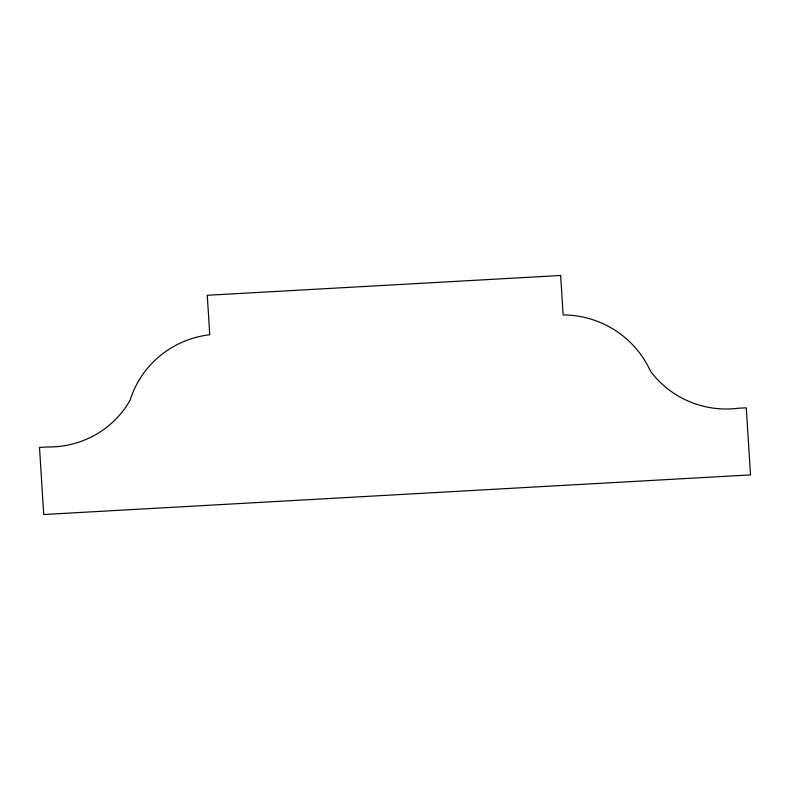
<?xml version="1.0" encoding="UTF-8"?>
<svg xmlns="http://www.w3.org/2000/svg" width="790" height="790" viewBox="0 0 790 790"><rect width="100%" height="100%" fill="white"/><g stroke="black" fill="none" stroke-linecap="round" stroke-linejoin="round"><path stroke-width="1.19" d="M560.653 275.483L207.266 295.292L209.745 334.753A95.6 94.119 9.4 0 0 130.093 400.263A93.487 92.035 9.4 0 1 47.588 446.962L39.5 447.416L43.717 514.517L750.5 474.899L746.283 407.808L738.206 408.252A93.487 92.035 9.4 0 1 650.427 371.103A95.6 94.119 9.4 0 0 563.132 314.943L560.653 275.483"/></g></svg>
